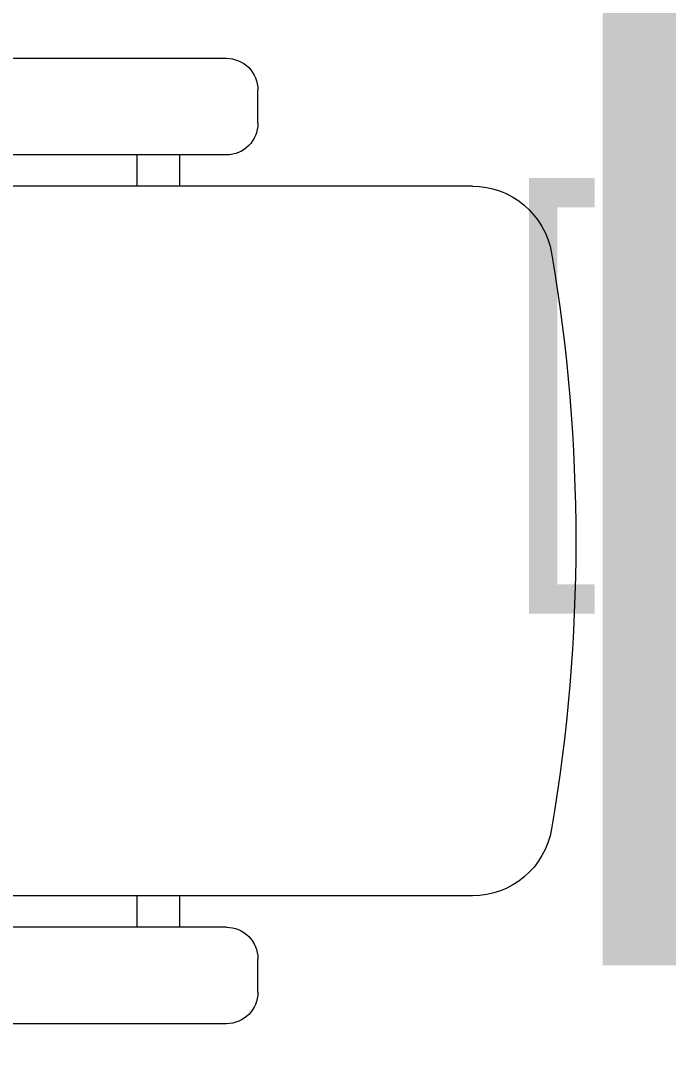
# Model space of a CAD drawing. Header units: millimetres. Extents: x -2143172 to 5255, y -610845 to 279739.
# Drawn here: x -1248662 to -1248259, y -25646 to -25001 of the extents above; entities that cross this region are included whole.
import ezdxf

# ---------------------------------------------------------------- set-up
doc = ezdxf.new("R2010")
doc.units = ezdxf.units.MM
doc.header["$LTSCALE"] = 30
doc.layers.get('0').update_dxf_attribs({"lineweight": 5})
for name, color, linetype, lineweight in [('72_EGR_BASE_TEXT', 7, 'Continuous', 5), ('LOADING', 163, 'Continuous', 5), ('NEW', 1, 'Continuous', 5), ('Title', 7, 'Continuous', 5)]:
    doc.layers.add(name, color=color, linetype=linetype, lineweight=lineweight)
doc.styles.get("Standard").update_dxf_attribs({"font": ''})
doc.styles.add('X3G_ENTITY_9F38', font='swisscl.ttf', dxfattribs={"height": 0.2})
doc.styles.get('Standard').set_extended_font_data('@Arial Unicode MS')

# ---------------------------------------------------------------- blocks, each defined once
blk = doc.blocks.new('*X39')
at = {"color": 0}
for p, q in [((5, 3), (5, 3)), ((5, 3), (5, 3)), ((5, 3), (5, 3)), ((5, 3), (5, 3)), ((5, 3), (5, 3)), ((5, 3), (5, 3)), ((5, 3), (5, 3)), ((5, 3), (5, 3)), ((5, 3), (5, 3)), ((5, 3), (5, 3)), ((5, 3), (5, 3)), ((5, 3), (5, 3)), ((5, 3), (5, 3)), ((5, 3), (5, 3)), ((5, 3), (5, 3)), ((5, 3), (5, 3)), ((5, 3), (5, 3)), ((5, 3), (5, 3)), ((5, 3), (5, 3)), ((5, 3), (5, 3)), ((5, 3), (5, 3)), ((5, 3), (5, 3)), ((5, 3), (5, 3)), ((5, 3), (5, 3)), ((5, 3), (5, 3)), ((5, 3), (5, 3)), ((5, 3), (5, 3)), ((5, 3), (5, 3)), ((5, 3), (5, 3)), ((5, 3), (5, 3)), ((5, 3), (5, 3)), ((5, 3), (5, 3)), ((5, 3), (5, 3)), ((5, 3), (5, 3)), ((5, 3), (5, 3)), ((5, 3), (5, 3)), ((5, 3), (5, 3)), ((5, 3), (5, 3)), ((5, 3), (5, 3)), ((5, 3), (5, 3)), ((5, 3), (5, 3)), ((5, 3), (5, 3)), ((5, 3), (5, 3)), ((5, 3), (5, 3)), ((5, 3), (5, 3)), ((5, 3), (5, 3)), ((5, 3), (5, 3)), ((5, 3), (5, 3)), ((5, 3), (5, 3)), ((5, 3), (5, 3)), ((5, 3), (5, 3)), ((5, 3), (5, 3)), ((5, 3), (5, 3)), ((5, 3), (5, 3)), ((5, 3), (5, 3)), ((5, 3), (5, 3)), ((5, 3), (5, 3)), ((5, 3), (5, 3)), ((5, 3), (5, 3)), ((5, 3), (5, 3)), ((5, 3), (5, 3)), ((5, 3), (5, 3)), ((5, 3), (5, 3)), ((5, 3), (5, 3)), ((5, 3), (5, 3)), ((5, 3), (5, 3)), ((6, 3), (5, 3)), ((5, 3), (5, 3)), ((6, 3), (5, 3)), ((5, 3), (5, 3)), ((6, 3), (5, 3)), ((5, 3), (5, 3)), ((6, 3), (5, 3)), ((5, 3), (5, 3)), ((5, 3), (5, 3)), ((5, 3), (5, 3)), ((5, 3), (5, 3)), ((5, 3), (5, 3)), ((5, 3), (5, 3)), ((5, 3), (5, 3)), ((5, 3), (5, 3)), ((5, 3), (5, 3)), ((5, 3), (5, 3)), ((5, 3), (5, 3)), ((5, 3), (5, 3)), ((5, 3), (5, 3)), ((5, 3), (5, 3)), ((5, 3), (5, 3)), ((5, 3), (5, 3)), ((5, 3), (5, 3)), ((5, 3), (5, 3)), ((5, 3), (5, 3)), ((5, 3), (5, 3)), ((5, 3), (5, 3)), ((5, 3), (5, 3)), ((5, 3), (5, 3)), ((6, 3), (6, 3)), ((6, 3), (6, 3)), ((6, 3), (6, 3)), ((6, 3), (6, 3)), ((6, 3), (6, 3)), ((6, 3), (6, 3)), ((6, 3), (6, 3)), ((6, 3), (6, 3)), ((6, 3), (6, 3)), ((6, 3), (6, 3)), ((6, 3), (6, 3)), ((6, 3), (6, 3)), ((6, 3), (6, 3)), ((6, 3), (6, 3)), ((6, 3), (6, 3)), ((6, 3), (6, 3)), ((6, 3), (6, 3)), ((6, 3), (6, 3)), ((6, 3), (6, 3)), ((6, 3), (6, 3)), ((6, 3), (6, 3)), ((6, 3), (6, 3)), ((6, 3), (6, 3)), ((6, 3), (6, 3)), ((6, 3), (6, 3)), ((6, 3), (6, 3)), ((6, 3), (6, 3)), ((6, 3), (6, 3)), ((6, 3), (6, 3)), ((6, 3), (6, 3)), ((6, 3), (6, 3)), ((6, 3), (6, 3)), ((6, 3), (6, 3)), ((6, 3), (6, 3)), ((6, 3), (6, 3)), ((6, 3), (6, 3)), ((6, 3), (6, 3)), ((6, 3), (6, 3)), ((6, 3), (6, 3)), ((6, 3), (6, 3)), ((6, 3), (6, 3)), ((6, 3), (6, 3)), ((6, 3), (6, 3)), ((6, 3), (6, 3)), ((6, 3), (6, 3)), ((6, 3), (6, 3)), ((6, 3), (6, 3)), ((6, 3), (6, 3)), ((6, 3), (6, 3)), ((6, 3), (6, 3)), ((6, 3), (6, 3)), ((6, 3), (6, 3)), ((6, 3), (6, 3)), ((6, 3), (6, 3)), ((6, 3), (6, 3)), ((6, 3), (6, 3)), ((6, 3), (6, 3)), ((6, 3), (6, 3)), ((6, 3), (6, 3)), ((6, 3), (6, 3)), ((6, 3), (6, 3)), ((6, 3), (6, 3)), ((6, 3), (6, 3)), ((6, 3), (6, 3)), ((6, 3), (6, 3)), ((6, 3), (6, 3)), ((6, 3), (6, 3)), ((6, 3), (6, 3)), ((6, 3), (6, 3)), ((6, 3), (6, 3)), ((6, 3), (6, 3)), ((6, 3), (6, 3)), ((6, 3), (6, 3)), ((6, 3), (6, 3)), ((6, 3), (6, 3)), ((6, 3), (6, 3)), ((6, 3), (6, 3)), ((6, 3), (6, 3)), ((6, 3), (6, 3)), ((6, 3), (6, 3)), ((6, 3), (6, 3)), ((6, 3), (6, 3)), ((6, 3), (6, 3)), ((6, 3), (6, 3)), ((6, 3), (6, 3)), ((6, 3), (6, 3)), ((6, 3), (6, 3)), ((6, 3), (6, 3)), ((6, 3), (6, 3)), ((6, 3), (6, 3)), ((6, 3), (6, 3)), ((6, 3), (6, 3)), ((6, 3), (6, 3)), ((6, 3), (6, 3)), ((6, 3), (6, 3)), ((6, 3), (6, 3)), ((6, 3), (6, 3)), ((6, 3), (6, 3)), ((6, 3), (6, 3)), ((6, 3), (6, 3)), ((6, 3), (6, 3)), ((6, 3), (6, 3)), ((6, 3), (6, 3)), ((6, 3), (6, 3)), ((6, 3), (6, 3)), ((6, 3), (6, 3)), ((6, 3), (6, 3)), ((6, 3), (6, 3)), ((6, 3), (6, 3)), ((6, 3), (6, 3)), ((6, 3), (6, 3)), ((6, 3), (6, 3)), ((6, 3), (6, 3)), ((6, 3), (6, 3)), ((6, 3), (6, 3)), ((6, 3), (6, 3)), ((6, 3), (6, 3)), ((6, 3), (6, 3)), ((6, 3), (6, 3)), ((6, 3), (6, 3)), ((6, 3), (6, 3)), ((6, 3), (6, 3)), ((6, 3), (6, 3)), ((6, 3), (6, 3)), ((6, 3), (6, 3)), ((6, 3), (6, 3)), ((6, 3), (6, 3)), ((6, 3), (6, 3)), ((6, 3), (6, 3)), ((6, 3), (6, 3)), ((6, 3), (6, 3)), ((6, 3), (6, 3)), ((6, 3), (6, 3)), ((6, 3), (6, 3)), ((6, 3), (6, 3)), ((6, 3), (6, 3)), ((6, 3), (6, 3)), ((6, 3), (6, 3)), ((6, 3), (6, 3)), ((6, 3), (6, 3)), ((6, 3), (6, 3)), ((6, 3), (6, 3)), ((6, 3), (6, 3)), ((6, 3), (6, 3)), ((6, 3), (6, 3)), ((6, 3), (6, 3)), ((6, 3), (6, 3)), ((6, 3), (6, 3)), ((6, 3), (6, 3)), ((6, 3), (6, 3)), ((6, 3), (6, 3)), ((6, 3), (6, 3)), ((6, 3), (6, 3)), ((6, 3), (6, 3)), ((6, 3), (6, 3)), ((6, 3), (6, 3)), ((6, 3), (6, 3)), ((6, 3), (6, 3)), ((6, 3), (6, 3)), ((6, 3), (6, 3)), ((6, 3), (6, 3)), ((6, 3), (6, 3)), ((6, 3), (6, 3)), ((6, 3), (6, 3)), ((6, 3), (6, 3)), ((6, 3), (6, 3)), ((6, 3), (6, 3)), ((6, 3), (6, 3)), ((6, 3), (6, 3)), ((6, 3), (6, 3)), ((6, 3), (6, 3)), ((6, 3), (6, 3)), ((6, 3), (6, 3)), ((6, 3), (6, 3)), ((6, 3), (6, 3)), ((6, 3), (6, 3)), ((6, 3), (6, 3)), ((6, 3), (6, 3)), ((6, 3), (6, 3)), ((6, 3), (6, 3)), ((6, 3), (6, 3)), ((6, 3), (6, 3)), ((6, 3), (6, 3)), ((6, 3), (6, 3)), ((6, 3), (6, 3)), ((6, 3), (6, 3)), ((6, 3), (6, 3)), ((6, 3), (6, 3)), ((6, 3), (6, 3)), ((6, 3), (6, 3)), ((6, 3), (6, 3)), ((6, 3), (6, 3)), ((6, 3), (6, 3)), ((6, 3), (6, 3)), ((6, 3), (6, 3)), ((6, 3), (6, 3)), ((6, 3), (6, 3)), ((6, 3), (6, 3)), ((6, 3), (6, 3)), ((6, 3), (6, 3)), ((6, 3), (6, 3)), ((6, 3), (6, 3)), ((6, 3), (6, 3)), ((6, 3), (6, 3)), ((6, 3), (5, 3)), ((6, 3), (5, 3)), ((6, 3), (5, 3)), ((6, 3), (5, 3)), ((6, 3), (5, 3)), ((6, 3), (6, 3)), ((6, 3), (6, 3)), ((6, 3), (6, 3)), ((6, 3), (6, 3)), ((6, 3), (6, 3)), ((6, 3), (6, 3)), ((6, 3), (6, 3)), ((6, 3), (6, 3)), ((6, 3), (6, 3)), ((6, 3), (6, 3)), ((6, 3), (6, 3)), ((6, 3), (6, 3)), ((6, 3), (6, 3)), ((6, 3), (6, 3)), ((6, 3), (6, 3)), ((6, 3), (6, 3)), ((6, 3), (6, 3)), ((6, 3), (6, 3)), ((6, 3), (6, 3)), ((6, 3), (6, 3)), ((6, 3), (6, 3)), ((6, 3), (6, 3)), ((6, 3), (6, 3)), ((6, 3), (6, 3)), ((6, 3), (6, 3)), ((6, 3), (6, 3)), ((6, 3), (6, 3)), ((6, 3), (6, 3)), ((6, 3), (6, 3)), ((6, 3), (6, 3)), ((6, 3), (6, 3)), ((6, 3), (6, 3)), ((6, 3), (6, 3)), ((6, 3), (6, 3)), ((6, 3), (6, 3)), ((6, 3), (6, 3)), ((6, 3), (6, 3)), ((6, 3), (6, 3)), ((6, 3), (6, 3)), ((6, 3), (6, 3)), ((6, 3), (6, 3)), ((6, 3), (6, 3)), ((6, 3), (6, 3)), ((6, 3), (6, 3)), ((6, 3), (6, 3)), ((6, 3), (6, 3)), ((6, 3), (6, 3)), ((6, 3), (6, 3)), ((6, 3), (6, 3)), ((6, 3), (6, 3)), ((6, 3), (6, 3)), ((6, 3), (6, 3)), ((6, 3), (6, 3)), ((6, 3), (6, 3)), ((6, 3), (6, 3)), ((6, 3), (6, 3)), ((6, 3), (6, 3)), ((6, 3), (6, 3)), ((6, 3), (6, 3)), ((6, 3), (6, 3)), ((6, 3), (6, 3)), ((6, 3), (6, 3)), ((6, 3), (6, 3)), ((6, 3), (6, 3)), ((6, 3), (6, 3)), ((6, 3), (6, 3)), ((6, 3), (6, 3)), ((6, 3), (6, 3)), ((6, 3), (6, 3)), ((6, 3), (6, 3)), ((6, 3), (6, 3)), ((6, 3), (6, 3)), ((6, 3), (6, 3)), ((6, 3), (6, 3)), ((6, 3), (6, 3)), ((6, 3), (6, 3)), ((6, 3), (6, 3)), ((6, 3), (6, 3)), ((6, 3), (6, 3)), ((6, 3), (6, 3)), ((6, 3), (6, 3)), ((6, 3), (6, 3)), ((6, 3), (6, 3)), ((6, 3), (6, 3)), ((6, 3), (6, 3)), ((6, 3), (6, 3)), ((6, 3), (6, 3)), ((6, 3), (6, 3)), ((6, 3), (6, 3)), ((6, 3), (6, 3)), ((6, 3), (6, 3)), ((6, 3), (6, 3)), ((6, 3), (6, 3)), ((6, 3), (6, 3)), ((6, 3), (6, 3)), ((6, 3), (6, 3)), ((6, 3), (6, 3)), ((6, 3), (6, 3)), ((6, 3), (6, 3)), ((6, 3), (6, 3)), ((6, 3), (6, 3)), ((6, 3), (6, 3)), ((6, 3), (6, 3)), ((6, 3), (6, 3)), ((6, 3), (6, 3)), ((6, 3), (6, 3)), ((6, 3), (6, 3)), ((6, 3), (6, 3)), ((6, 3), (6, 3)), ((6, 3), (6, 3)), ((6, 3), (6, 3)), ((6, 3), (6, 3)), ((6, 3), (6, 3)), ((6, 3), (6, 3)), ((6, 3), (6, 3)), ((6, 3), (6, 3)), ((6, 3), (6, 3)), ((6, 3), (6, 3)), ((6, 3), (6, 3)), ((6, 3), (6, 3)), ((6, 3), (6, 3)), ((6, 3), (6, 3)), ((6, 3), (6, 3)), ((6, 3), (6, 3)), ((6, 3), (6, 3)), ((6, 3), (6, 3)), ((6, 3), (6, 3)), ((6, 3), (6, 3)), ((6, 3), (6, 3)), ((6, 3), (6, 3)), ((6, 3), (6, 3)), ((6, 3), (6, 3)), ((6, 3), (6, 3)), ((6, 3), (6, 3)), ((6, 3), (6, 3)), ((6, 3), (6, 3)), ((6, 3), (6, 3)), ((6, 3), (6, 3)), ((6, 3), (6, 3)), ((6, 3), (6, 3)), ((6, 3), (6, 3)), ((6, 3), (6, 3)), ((6, 3), (6, 3)), ((6, 3), (6, 3)), ((6, 3), (6, 3)), ((6, 3), (6, 3)), ((6, 3), (6, 3)), ((6, 3), (6, 3)), ((6, 3), (6, 3)), ((6, 3), (6, 3)), ((6, 3), (6, 3)), ((6, 3), (6, 3)), ((6, 3), (6, 3)), ((6, 3), (6, 3)), ((6, 3), (6, 3)), ((6, 3), (6, 3)), ((6, 3), (6, 3)), ((6, 3), (6, 3)), ((6, 3), (6, 3)), ((6, 3), (6, 3)), ((6, 3), (6, 3)), ((6, 3), (6, 3)), ((6, 3), (6, 3)), ((6, 3), (6, 3)), ((6, 3), (6, 3)), ((6, 3), (6, 3)), ((6, 3), (6, 3)), ((6, 3), (6, 3)), ((6, 3), (6, 3)), ((6, 3), (6, 3)), ((6, 3), (6, 3)), ((6, 3), (6, 3)), ((6, 3), (6, 3)), ((6, 3), (6, 3)), ((6, 3), (6, 3)), ((6, 3), (6, 3)), ((6, 3), (6, 3)), ((6, 3), (6, 3)), ((6, 3), (6, 3)), ((6, 3), (6, 3)), ((6, 3), (6, 3)), ((6, 3), (6, 3)), ((6, 3), (6, 3)), ((6, 3), (6, 3)), ((6, 3), (6, 3)), ((6, 3), (6, 3)), ((6, 3), (6, 3)), ((6, 3), (6, 3)), ((6, 3), (6, 3)), ((6, 3), (6, 3)), ((6, 3), (6, 3)), ((6, 3), (6, 3)), ((6, 3), (6, 3)), ((6, 3), (6, 3)), ((6, 3), (6, 3)), ((6, 3), (6, 3)), ((6, 3), (6, 3)), ((6, 3), (6, 3)), ((6, 3), (6, 3)), ((6, 3), (6, 3)), ((6, 3), (6, 3)), ((6, 3), (6, 3)), ((6, 3), (6, 3)), ((6, 3), (6, 3)), ((6, 3), (6, 3)), ((6, 3), (6, 3)), ((6, 3), (6, 3)), ((6, 3), (6, 3)), ((6, 3), (6, 3)), ((6, 3), (6, 3)), ((6, 3), (6, 3)), ((6, 3), (6, 3)), ((6, 3), (6, 3)), ((6, 3), (6, 3)), ((6, 3), (6, 3)), ((6, 3), (6, 3)), ((6, 3), (6, 3)), ((6, 3), (6, 3)), ((6, 3), (6, 3)), ((6, 3), (6, 3)), ((6, 3), (6, 3)), ((6, 3), (6, 3)), ((6, 3), (6, 3)), ((6, 3), (6, 3)), ((6, 3), (6, 3)), ((6, 3), (6, 3)), ((6, 3), (6, 3)), ((6, 3), (6, 3)), ((6, 3), (6, 3)), ((6, 3), (6, 3)), ((6, 3), (6, 3)), ((6, 3), (6, 3)), ((6, 3), (6, 3)), ((6, 3), (6, 3)), ((6, 3), (6, 3)), ((6, 3), (6, 3)), ((6, 3), (6, 3)), ((6, 3), (6, 3)), ((6, 3), (6, 3)), ((6, 3), (6, 3)), ((6, 3), (6, 3)), ((6, 3), (6, 3)), ((6, 3), (6, 3)), ((6, 3), (6, 3)), ((6, 3), (6, 3)), ((6, 3), (6, 3)), ((6, 3), (6, 3)), ((6, 3), (6, 3)), ((6, 3), (6, 3)), ((6, 3), (6, 3)), ((6, 3), (6, 3)), ((6, 3), (6, 3)), ((6, 3), (6, 3)), ((6, 3), (6, 3)), ((6, 3), (6, 3)), ((6, 3), (6, 3)), ((6, 3), (6, 3)), ((6, 3), (6, 3)), ((6, 3), (6, 3)), ((6, 3), (6, 3)), ((6, 3), (6, 3)), ((6, 3), (6, 3)), ((6, 3), (6, 3)), ((6, 3), (6, 3)), ((6, 3), (6, 3)), ((6, 3), (6, 3)), ((6, 3), (6, 3)), ((6, 3), (6, 3)), ((6, 3), (6, 3)), ((6, 3), (6, 3)), ((6, 3), (6, 3)), ((6, 3), (6, 3)), ((6, 3), (6, 3)), ((6, 3), (6, 3)), ((6, 3), (6, 3)), ((6, 3), (6, 3)), ((6, 3), (6, 3)), ((6, 3), (6, 3)), ((6, 3), (6, 3)), ((6, 3), (6, 3)), ((6, 3), (6, 3)), ((6, 3), (6, 3)), ((6, 3), (6, 3)), ((6, 3), (6, 3)), ((6, 3), (6, 3)), ((6, 3), (6, 3)), ((6, 3), (6, 3)), ((6, 3), (6, 3)), ((6, 3), (6, 3)), ((6, 3), (6, 3)), ((6, 3), (6, 3)), ((6, 3), (6, 3)), ((6, 3), (6, 3)), ((6, 3), (6, 3)), ((6, 3), (6, 3)), ((6, 3), (6, 3)), ((6, 3), (6, 3)), ((6, 3), (6, 3)), ((6, 3), (6, 3)), ((6, 3), (6, 3)), ((6, 3), (6, 3)), ((6, 3), (6, 3)), ((6, 3), (6, 3)), ((6, 3), (6, 3)), ((6, 3), (6, 3)), ((6, 3), (6, 3)), ((6, 3), (6, 3)), ((6, 3), (6, 3)), ((6, 3), (6, 3)), ((6, 3), (6, 3)), ((6, 3), (6, 3)), ((6, 3), (6, 3)), ((6, 3), (6, 3)), ((6, 3), (6, 3)), ((6, 3), (6, 3)), ((6, 3), (6, 3)), ((6, 3), (6, 3))]:
    blk.add_line(p, q, dxfattribs=at)
blk = doc.blocks.new('*X40')
at = {"color": 0}
for p, q in [((13, 1), (13, 1)), ((13, 1), (13, 1)), ((13, 1), (13, 1)), ((13, 1), (13, 1)), ((13, 1), (13, 1)), ((13, 1), (13, 1)), ((13, 1), (13, 1)), ((13, 1), (13, 1)), ((13, 1), (13, 1)), ((13, 1), (13, 1)), ((13, 1), (13, 1)), ((13, 1), (13, 1)), ((13, 1), (13, 1)), ((13, 1), (13, 1)), ((13, 1), (13, 1)), ((13, 1), (14, 1)), ((13, 1), (14, 1)), ((13, 1), (14, 1)), ((13, 1), (13, 1)), ((13, 1), (13, 1)), ((13, 1), (13, 1)), ((13, 1), (13, 1)), ((13, 1), (13, 1)), ((13, 1), (13, 1)), ((13, 1), (13, 1)), ((13, 1), (13, 1)), ((13, 1), (13, 1)), ((13, 1), (13, 1)), ((13, 1), (13, 1)), ((13, 1), (13, 1)), ((13, 1), (13, 1)), ((13, 1), (13, 1)), ((13, 1), (13, 1)), ((13, 1), (13, 1)), ((13, 1), (13, 1)), ((13, 1), (13, 1)), ((13, 1), (13, 1)), ((13, 1), (13, 1)), ((13, 1), (13, 1)), ((13, 1), (13, 1)), ((13, 1), (13, 1)), ((13, 1), (13, 1)), ((13, 1), (13, 1)), ((13, 1), (13, 1)), ((13, 1), (13, 1)), ((13, 1), (13, 1)), ((13, 1), (13, 1)), ((13, 1), (13, 1)), ((13, 1), (13, 1)), ((13, 1), (13, 1)), ((13, 1), (13, 1)), ((13, 1), (13, 1)), ((13, 1), (13, 1)), ((13, 1), (13, 1)), ((13, 1), (13, 1)), ((13, 1), (13, 1)), ((13, 1), (13, 1)), ((13, 1), (13, 1)), ((13, 1), (13, 1)), ((13, 1), (13, 1)), ((13, 1), (13, 1)), ((13, 1), (13, 1)), ((13, 1), (13, 1)), ((13, 1), (13, 1)), ((13, 1), (13, 1)), ((13, 1), (13, 1)), ((13, 1), (13, 1)), ((13, 1), (13, 1)), ((13, 1), (13, 1)), ((13, 1), (13, 1)), ((13, 1), (13, 1)), ((13, 1), (13, 1)), ((13, 1), (13, 1)), ((13, 1), (13, 1)), ((13, 1), (13, 1)), ((13, 1), (13, 1)), ((13, 1), (13, 1)), ((13, 1), (13, 1)), ((13, 1), (13, 1)), ((13, 1), (13, 1)), ((13, 1), (13, 1)), ((13, 1), (13, 1)), ((13, 1), (13, 1)), ((13, 1), (13, 1)), ((13, 1), (13, 1)), ((13, 1), (13, 1)), ((13, 1), (13, 1)), ((13, 1), (13, 1)), ((13, 1), (13, 1)), ((13, 1), (13, 1)), ((13, 1), (13, 1)), ((13, 1), (13, 1)), ((13, 1), (13, 1)), ((13, 1), (13, 1)), ((13, 1), (13, 1)), ((13, 1), (13, 1)), ((13, 1), (13, 1)), ((13, 1), (13, 1)), ((13, 1), (13, 1)), ((13, 1), (13, 1)), ((13, 1), (13, 1)), ((13, 1), (13, 1)), ((13, 1), (13, 1)), ((13, 1), (13, 1)), ((13, 1), (13, 1)), ((13, 1), (13, 1)), ((13, 1), (13, 1)), ((13, 1), (13, 1)), ((13, 1), (13, 1)), ((13, 1), (13, 1)), ((13, 1), (13, 1)), ((13, 1), (13, 1)), ((13, 1), (13, 1)), ((13, 1), (13, 1)), ((13, 1), (13, 1)), ((13, 1), (13, 1)), ((13, 1), (13, 1)), ((13, 1), (13, 1)), ((13, 1), (13, 1)), ((13, 1), (13, 1)), ((13, 1), (13, 1)), ((13, 1), (13, 1)), ((13, 1), (13, 1)), ((13, 1), (14, 1)), ((13, 0), (13, 0)), ((13, 0), (13, 0)), ((13, 0), (13, 0)), ((13, 0), (13, 0)), ((13, 0), (13, 0)), ((13, 0), (13, 0)), ((13, 0), (13, 0)), ((13, 0), (13, 0)), ((13, 0), (13, 0)), ((13, 0), (13, 0)), ((13, 0), (13, 0)), ((13, 0), (13, 0)), ((13, 0), (13, 0)), ((13, 0), (13, 0)), ((13, 0), (13, 0)), ((13, 0), (13, 0)), ((13, 0), (13, 0)), ((13, 0), (13, 0)), ((13, 0), (13, 0)), ((13, 0), (13, 0)), ((13, 0), (13, 0)), ((13, 0), (13, 0)), ((13, 0), (13, 0)), ((13, 0), (13, 0)), ((13, 0), (13, 0)), ((13, 0), (13, 0)), ((13, 0), (13, 0)), ((13, 0), (13, 0)), ((13, 0), (13, 0)), ((13, 0), (13, 0)), ((13, 0), (13, 0)), ((13, 0), (13, 0)), ((13, 0), (13, 0)), ((13, 0), (13, 0)), ((13, 0), (13, 0)), ((13, 0), (13, 0)), ((13, 0), (13, 0)), ((13, 0), (13, 0)), ((13, 0), (13, 0)), ((13, 0), (13, 0)), ((13, 0), (13, 0)), ((13, 0), (13, 0)), ((13, 0), (13, 0)), ((13, 0), (13, 0)), ((13, 0), (13, 0)), ((13, 0), (13, 0)), ((13, 0), (13, 0)), ((13, 0), (13, 0)), ((13, 0), (14, 0)), ((13, 0), (14, 0)), ((13, 0), (13, 0)), ((13, 0), (14, 0)), ((14, 1), (14, 1)), ((14, 1), (14, 1)), ((14, 1), (14, 1)), ((14, 1), (14, 1)), ((14, 1), (14, 1)), ((14, 1), (14, 1)), ((14, 1), (14, 1)), ((14, 1), (14, 1)), ((14, 1), (14, 1)), ((14, 1), (14, 1)), ((14, 1), (14, 1)), ((14, 1), (14, 1)), ((14, 1), (14, 1)), ((14, 1), (14, 1)), ((14, 1), (14, 1)), ((14, 1), (14, 1)), ((14, 1), (14, 1)), ((14, 1), (14, 1)), ((14, 1), (14, 1)), ((14, 1), (14, 1)), ((14, 1), (14, 1)), ((14, 1), (14, 1)), ((14, 1), (14, 1)), ((14, 1), (14, 1)), ((14, 1), (14, 1)), ((14, 1), (14, 1)), ((14, 1), (14, 1)), ((14, 1), (14, 1)), ((14, 1), (14, 1)), ((14, 1), (14, 1)), ((14, 1), (14, 1)), ((14, 1), (14, 1)), ((14, 1), (14, 1)), ((14, 1), (14, 1)), ((14, 1), (14, 1)), ((14, 1), (14, 1)), ((14, 1), (14, 1)), ((14, 1), (14, 1)), ((14, 1), (14, 1)), ((14, 1), (14, 1)), ((14, 1), (14, 1)), ((14, 1), (14, 1)), ((14, 1), (14, 1)), ((14, 1), (14, 1)), ((14, 1), (14, 1)), ((14, 1), (14, 1)), ((14, 1), (14, 1)), ((14, 1), (14, 1)), ((14, 1), (14, 1)), ((14, 1), (14, 1)), ((14, 1), (14, 1)), ((14, 1), (14, 1)), ((14, 1), (14, 1)), ((14, 1), (14, 1)), ((14, 1), (14, 1)), ((14, 1), (14, 1)), ((14, 1), (14, 1)), ((14, 1), (14, 1)), ((14, 1), (14, 1)), ((14, 1), (14, 1)), ((14, 1), (14, 1)), ((14, 1), (14, 1)), ((14, 1), (14, 1)), ((14, 1), (14, 1)), ((14, 1), (14, 1)), ((14, 1), (14, 1)), ((14, 1), (14, 1)), ((14, 1), (14, 1)), ((14, 1), (14, 1)), ((14, 1), (14, 1)), ((14, 1), (14, 1)), ((14, 1), (14, 1)), ((14, 1), (14, 1)), ((14, 1), (14, 1)), ((14, 1), (14, 1)), ((14, 1), (14, 1)), ((14, 1), (14, 1)), ((14, 1), (14, 1)), ((14, 1), (14, 1)), ((14, 1), (14, 1)), ((14, 1), (14, 1)), ((14, 1), (14, 1)), ((14, 1), (14, 1)), ((14, 1), (14, 1)), ((14, 1), (14, 1)), ((14, 1), (14, 1)), ((14, 1), (14, 1)), ((14, 1), (14, 1)), ((14, 1), (14, 1)), ((14, 1), (14, 1)), ((14, 1), (14, 1)), ((14, 1), (14, 1)), ((14, 1), (14, 1)), ((14, 1), (14, 1)), ((14, 0), (14, 0)), ((14, 0), (14, 0)), ((14, 0), (14, 0)), ((14, 0), (14, 0)), ((14, 0), (14, 0)), ((14, 0), (14, 0)), ((14, 0), (14, 0)), ((14, 0), (14, 0)), ((14, 0), (14, 0)), ((14, 0), (14, 0)), ((14, 0), (14, 0)), ((14, 0), (14, 0)), ((14, 0), (14, 0)), ((14, 0), (14, 0)), ((14, 0), (14, 0)), ((14, 0), (14, 0)), ((14, 0), (14, 0)), ((14, 0), (14, 0)), ((14, 0), (14, 0)), ((14, 0), (14, 0)), ((14, 0), (14, 0)), ((14, 0), (14, 0)), ((14, 0), (14, 0)), ((14, 0), (14, 0)), ((14, 0), (14, 0)), ((14, 0), (14, 0)), ((14, 0), (14, 0)), ((14, 0), (14, 0)), ((14, 0), (14, 0)), ((14, 0), (14, 0)), ((14, 0), (14, 0)), ((14, 0), (14, 0)), ((14, 0), (14, 0)), ((14, 0), (14, 0)), ((14, 0), (14, 0)), ((14, 0), (14, 0)), ((14, 0), (14, 0)), ((14, 0), (14, 0)), ((14, 0), (14, 0)), ((14, 0), (14, 0)), ((14, 0), (14, 0)), ((14, 0), (14, 0)), ((14, 0), (14, 0)), ((14, 0), (14, 0)), ((14, 0), (14, 0)), ((14, 0), (14, 0)), ((14, 0), (14, 0)), ((14, 0), (14, 0)), ((13, 0), (13, 0)), ((13, 0), (14, 0)), ((13, 0), (13, 0)), ((13, 0), (14, 0)), ((13, 0), (13, 0)), ((13, 0), (14, 0)), ((13, 0), (13, 0)), ((13, 0), (13, 0)), ((13, 0), (13, 0)), ((13, 0), (13, 0)), ((13, 0), (14, 0)), ((13, 0), (13, 0)), ((13, 0), (14, 0)), ((13, 0), (13, 0)), ((13, 0), (14, 0)), ((13, 0), (13, 0)), ((13, 0), (14, 0)), ((13, 0), (13, 0)), ((13, 0), (14, 0)), ((13, 0), (13, 0)), ((13, 0), (14, 0)), ((13, 0), (13, 0)), ((13, 0), (14, 0)), ((13, 0), (13, 0)), ((13, 0), (13, 0)), ((13, 0), (13, 0)), ((13, 0), (14, 0)), ((13, 0), (13, 0)), ((13, 0), (14, 0)), ((13, 0), (13, 0)), ((13, 0), (14, 0)), ((13, 0), (13, 0)), ((13, 0), (14, 0)), ((13, 0), (13, 0)), ((13, 0), (13, 0)), ((13, 0), (13, 0)), ((13, 0), (13, 0)), ((13, 0), (13, 0)), ((13, 0), (13, 0)), ((13, 0), (13, 0)), ((13, 0), (13, 0)), ((13, 0), (13, 0)), ((13, 0), (13, 0)), ((13, 0), (13, 0)), ((13, 0), (13, 0)), ((13, 0), (13, 0)), ((13, 0), (13, 0)), ((13, 0), (13, 0)), ((13, 0), (13, 0)), ((13, 0), (13, 0)), ((13, 0), (13, 0)), ((13, 0), (13, 0)), ((13, 0), (13, 0)), ((13, 0), (13, 0)), ((13, 0), (13, 0)), ((13, 0), (13, 0)), ((13, 0), (13, 0)), ((13, 0), (13, 0)), ((13, 0), (13, 0)), ((13, 0), (13, 0)), ((13, 0), (13, 0)), ((13, 0), (13, 0)), ((13, 0), (13, 0)), ((13, 0), (13, 0)), ((13, -1), (13, -1)), ((13, -1), (13, -1)), ((13, -1), (13, -1)), ((13, -1), (13, -1)), ((13, -1), (13, -1)), ((13, -1), (14, -1)), ((13, -1), (13, -1)), ((14, 0), (14, 0)), ((14, 0), (14, 0)), ((14, 0), (14, 0)), ((14, 0), (14, 0)), ((14, 0), (14, 0)), ((14, 0), (14, 0)), ((14, 0), (14, 0)), ((14, 0), (14, 0)), ((14, 0), (14, 0)), ((14, 0), (14, 0)), ((14, 0), (14, 0)), ((14, 0), (14, 0)), ((14, 0), (14, 0)), ((14, 0), (14, 0)), ((14, 0), (14, 0)), ((13, 0), (14, 0)), ((14, 0), (14, 0)), ((14, 0), (14, 0)), ((14, 0), (14, 0)), ((14, 0), (14, 0)), ((14, 0), (14, 0)), ((14, 0), (14, 0)), ((14, 0), (14, 0)), ((14, 0), (14, 0)), ((14, 0), (14, 0)), ((14, 0), (14, 0)), ((14, 0), (14, 0)), ((14, 0), (14, 0)), ((14, 0), (14, 0)), ((14, 0), (14, 0)), ((14, 0), (14, 0)), ((14, 0), (14, 0)), ((14, 0), (14, 0)), ((14, 0), (14, 0)), ((14, 0), (14, 0)), ((14, 0), (14, 0)), ((14, 0), (14, 0)), ((14, 0), (14, 0)), ((14, 0), (14, 0)), ((14, 0), (14, 0)), ((14, 0), (14, 0)), ((14, 0), (14, 0)), ((14, 0), (14, 0)), ((14, 0), (14, 0)), ((14, 0), (14, 0)), ((14, 0), (14, 0)), ((14, 0), (14, 0)), ((14, 0), (14, 0)), ((14, 0), (14, 0)), ((14, 0), (14, 0)), ((14, -1), (14, -1)), ((14, -1), (14, -1)), ((14, -1), (14, -1)), ((14, -1), (14, -1)), ((14, -1), (14, -1))]:
    blk.add_line(p, q, dxfattribs=at)
blk = doc.blocks.new('GF21018-P')
at = {"color": 0}
for p, q in [((-0.2207, 0.47563), (-0.2207, 0.0675)), ((0.22049, 0.47563), (0.22049, 0.0675)), ((-0.2806, 0.34221), (-0.25983, 0.34221)), ((0.25963, 0.34221), (0.2804, 0.34221)), ((-0.30021, 0.32259), (-0.30021, 0.14)), ((-0.24021, 0.32259), (-0.24021, 0.14)), ((0.24001, 0.32259), (0.24001, 0.14)), ((0.30001, 0.32259), (0.30001, 0.14)), ((-0.24021, 0.29372), (-0.2207, 0.29372)), ((0.22049, 0.29372), (0.24001, 0.29372)), ((-0.24021, 0.26708), (-0.2207, 0.26708)), ((0.22049, 0.26708), (0.24001, 0.26708))]:
    blk.add_line(p, q, dxfattribs=at)
for points in [[(0.24001, 0.29372), (0.24001, 0.29372), (0.24001, 0.29372), (0.24001, 0.29372), (0.24001, 0.29372), (0.24001, 0.29372), (0.24001, 0.29372), (0.24001, 0.29372), (0.24001, 0.29372), (0.24001, 0.29372), (0.24001, 0.29372), (0.24001, 0.29372), (0.24001, 0.29372), (0.24001, 0.29372), (0.24001, 0.29372), (0.24001, 0.29372), (0.24001, 0.29372), (0.24001, 0.29372), (0.24001, 0.29372), (0.24001, 0.29372), (0.24001, 0.29372), (0.24001, 0.29372), (0.24001, 0.29372), (0.24001, 0.29372), (0.24001, 0.29372), (0.24001, 0.29372), (0.24001, 0.29372), (0.24001, 0.29372), (0.24001, 0.29372), (0.24001, 0.29372), (0.24001, 0.29372), (0.24001, 0.29372), (0.24001, 0.29372), (0.24001, 0.29372), (0.24001, 0.29372), (0.24001, 0.29372), (0.24001, 0.29372), (0.24001, 0.29372), (0.24001, 0.29372), (0.24001, 0.29372), (0.24001, 0.29372), (0.24001, 0.29372), (0.24001, 0.29372), (0.24001, 0.29372), (0.24001, 0.29372), (0.24001, 0.29372), (0.24001, 0.29372), (0.24001, 0.29372), (0.24001, 0.29372), (0.24001, 0.29372), (0.24001, 0.29372), (0.24001, 0.29372), (0.24001, 0.29372), (0.24001, 0.29372), (0.24001, 0.29372), (0.24001, 0.29372), (0.24001, 0.29372), (0.24001, 0.29372), (0.24001, 0.29372), (0.24001, 0.29372), (0.24001, 0.29372), (0.24001, 0.29372), (0.24001, 0.29372), (0.24001, 0.29372), (0.24001, 0.29372), (0.24001, 0.29372), (0.24001, 0.29372), (0.24001, 0.29372), (0.24001, 0.29372), (0.24001, 0.29372), (0.24001, 0.29372), (0.24001, 0.29372), (0.24001, 0.29372), (0.24001, 0.29372), (0.24001, 0.29372), (0.24001, 0.29372), (0.24001, 0.29372), (0.24001, 0.29372), (0.24001, 0.29372), (0.24001, 0.29372), (0.24001, 0.29372), (0.24001, 0.29372), (0.24001, 0.29372), (0.24001, 0.29372), (0.24001, 0.29372), (0.24001, 0.29372), (0.24001, 0.29372), (0.24001, 0.29372), (0.24001, 0.29372), (0.24001, 0.29372), (0.24001, 0.29372), (0.24001, 0.29372), (0.24001, 0.29372), (0.24001, 0.29372), (0.24001, 0.29372), (0.24001, 0.29372), (0.24001, 0.29372), (0.24001, 0.29372), (0.24001, 0.29372), (0.24001, 0.29372), (0.24001, 0.29372), (0.24001, 0.29372), (0.24001, 0.29372), (0.24001, 0.29372), (0.24001, 0.29372), (0.24001, 0.29372), (0.24001, 0.29372), (0.24001, 0.29372), (0.24001, 0.29372), (0.24001, 0.29372), (0.24001, 0.29372), (0.24001, 0.29372), (0.24001, 0.29372), (0.24001, 0.29372), (0.24001, 0.29372), (0.24001, 0.29372), (0.24001, 0.29372), (0.24001, 0.29372), (0.24001, 0.29372), (0.24001, 0.29372), (0.24001, 0.29372), (0.24001, 0.29372), (0.24001, 0.29372), (0.24001, 0.29372), (0.24001, 0.29372), (0.24001, 0.29372), (0.24001, 0.29372), (0.24001, 0.29372), (0.24001, 0.29372), (0.24001, 0.29372), (0.24001, 0.29372), (0.24001, 0.29372), (0.24001, 0.29372), (0.24001, 0.29372), (0.24001, 0.29372), (0.24001, 0.29372), (0.24001, 0.29372), (0.24001, 0.29372), (0.24001, 0.29372), (0.24001, 0.29372), (0.24001, 0.29372), (0.24001, 0.29372), (0.24001, 0.29372), (0.24001, 0.29372), (0.24001, 0.29372), (0.24001, 0.29372), (0.24001, 0.29372), (0.24001, 0.29372), (0.24001, 0.29372), (0.24001, 0.29372), (0.24001, 0.29372), (0.24001, 0.29372), (0.24001, 0.29372), (0.24001, 0.29372), (0.24001, 0.29372), (0.24001, 0.29372), (0.24001, 0.29372), (0.24001, 0.29372), (0.24001, 0.29372), (0.24001, 0.29372), (0.24001, 0.29372), (0.24001, 0.29372), (0.24001, 0.29372), (0.24001, 0.29372), (0.24001, 0.29372), (0.24001, 0.29372), (0.24001, 0.29372), (0.24001, 0.29372), (0.24001, 0.29372), (0.24001, 0.29372), (0.24001, 0.29372), (0.24001, 0.29372), (0.24001, 0.29372), (0.24001, 0.29372), (0.24001, 0.29372), (0.24001, 0.29372), (0.24001, 0.29372), (0.24001, 0.29372), (0.24001, 0.29372), (0.24001, 0.29372), (0.24001, 0.29372), (0.24001, 0.29372), (0.24001, 0.29372), (0.24001, 0.29372), (0.24001, 0.29372), (0.24001, 0.29372), (0.24001, 0.29372), (0.24001, 0.29372), (0.24001, 0.29372), (0.24001, 0.29372), (0.24001, 0.29372), (0.24001, 0.29372), (0.24001, 0.29372), (0.24001, 0.29372), (0.24001, 0.29372), (0.24001, 0.29372), (0.24001, 0.29372), (0.24001, 0.29372), (0.24001, 0.29372), (0.24001, 0.29372), (0.24001, 0.29372), (0.24001, 0.29372), (0.24001, 0.29372), (0.24001, 0.29372), (0.24001, 0.29372), (0.24001, 0.29372), (0.24001, 0.29372), (0.24001, 0.29372), (0.24001, 0.29372), (0.24001, 0.29372), (0.24001, 0.29372), (0.24001, 0.29372), (0.24001, 0.29372), (0.24001, 0.29372), (0.24001, 0.29372), (0.24001, 0.29372), (0.24001, 0.29372), (0.24001, 0.29372), (0.24001, 0.29372), (0.24001, 0.29372), (0.24001, 0.29372), (0.24001, 0.29372), (0.24001, 0.29372), (0.24001, 0.29372), (0.24001, 0.29372), (0.24001, 0.29372), (0.24001, 0.29372), (0.24001, 0.29372), (0.24001, 0.29372), (0.24001, 0.29372), (0.24001, 0.29372), (0.24001, 0.29372), (0.24001, 0.29372), (0.24001, 0.29372), (0.24001, 0.29372), (0.24001, 0.29372), (0.24001, 0.29372), (0.24001, 0.29372), (0.24001, 0.29372), (0.24001, 0.29372), (0.24001, 0.29372), (0.24001, 0.29372), (0.24001, 0.29372), (0.24001, 0.29372), (0.24001, 0.29372), (0.24001, 0.29372), (0.24001, 0.29372), (0.24001, 0.29372), (0.24001, 0.29372), (0.24001, 0.29372), (0.24001, 0.29372), (0.24001, 0.29372), (0.24001, 0.29372), (0.24001, 0.29372), (0.24001, 0.29372), (0.24001, 0.29372), (0.24001, 0.29372), (0.24001, 0.29372), (0.24001, 0.29372), (0.24001, 0.29372), (0.24001, 0.29372), (0.24001, 0.29372), (0.24001, 0.29372), (0.24001, 0.29372), (0.24001, 0.29372), (0.24001, 0.29372), (0.24001, 0.29372), (0.24001, 0.29372), (0.24001, 0.29372), (0.24001, 0.29372), (0.24001, 0.29372), (0.24001, 0.29372), (0.24001, 0.29372), (0.24001, 0.29372), (0.24001, 0.29372), (0.24001, 0.29372), (0.24001, 0.29372)], [(0.24001, 0.29372), (0.24001, 0.29372), (0.24001, 0.29372), (0.24001, 0.29372), (0.24001, 0.29372), (0.24001, 0.29372), (0.24001, 0.29372), (0.24001, 0.29372), (0.24001, 0.29372), (0.24001, 0.29372), (0.24001, 0.29372), (0.24001, 0.29372), (0.24001, 0.29372), (0.24001, 0.29372), (0.24001, 0.29372), (0.24001, 0.29372), (0.24001, 0.29372), (0.24001, 0.29372), (0.24001, 0.29372), (0.24001, 0.29372), (0.24001, 0.29372), (0.24001, 0.29372), (0.24001, 0.29372), (0.24001, 0.29372), (0.24001, 0.29372), (0.24001, 0.29372), (0.24001, 0.29372), (0.24001, 0.29372), (0.24001, 0.29372), (0.24001, 0.29372), (0.24001, 0.29372), (0.24001, 0.29372), (0.24001, 0.29372), (0.24001, 0.29372), (0.24001, 0.29372), (0.24001, 0.29372), (0.24001, 0.29372), (0.24001, 0.29372), (0.24001, 0.29372), (0.24001, 0.29372), (0.24001, 0.29372), (0.24001, 0.29372), (0.24001, 0.29372), (0.24001, 0.29372), (0.24001, 0.29372), (0.24001, 0.29372), (0.24001, 0.29372), (0.24001, 0.29372), (0.24001, 0.29372), (0.24001, 0.29372), (0.24001, 0.29372), (0.24001, 0.29372), (0.24001, 0.29372), (0.24001, 0.29372), (0.24001, 0.29372), (0.24001, 0.29372), (0.24001, 0.29372), (0.24001, 0.29372), (0.24001, 0.29372), (0.24001, 0.29372), (0.24001, 0.29372), (0.24001, 0.29372), (0.24001, 0.29372), (0.24001, 0.29372), (0.24001, 0.29372), (0.24001, 0.29372), (0.24001, 0.29372), (0.24001, 0.29372), (0.24001, 0.29372), (0.24001, 0.29372), (0.24001, 0.29372), (0.24001, 0.29372), (0.24001, 0.29372), (0.24001, 0.29372), (0.24001, 0.29372), (0.24001, 0.29372), (0.24001, 0.29372), (0.24001, 0.29372), (0.24001, 0.29372), (0.24001, 0.29372), (0.24001, 0.29372), (0.24001, 0.29372), (0.24001, 0.29372), (0.24001, 0.29372), (0.24001, 0.29372), (0.24001, 0.29372), (0.24001, 0.29372), (0.24001, 0.29372), (0.24001, 0.29372), (0.24001, 0.29372), (0.24001, 0.29372), (0.24001, 0.29372), (0.24001, 0.29372), (0.24001, 0.29372), (0.24001, 0.29372), (0.24001, 0.29372), (0.24001, 0.29372), (0.24001, 0.29372), (0.24001, 0.29372), (0.24001, 0.29372), (0.24001, 0.29372), (0.24001, 0.29372), (0.24001, 0.29372), (0.24001, 0.29372), (0.24001, 0.29372), (0.24001, 0.29372), (0.24001, 0.29372), (0.24001, 0.29372), (0.24001, 0.29372), (0.24001, 0.29372), (0.24001, 0.29372), (0.24001, 0.29372), (0.24001, 0.29372), (0.24001, 0.29372), (0.24001, 0.29372), (0.24001, 0.29372), (0.24001, 0.29372), (0.24001, 0.29372), (0.24001, 0.29372), (0.24001, 0.29372), (0.24001, 0.29372), (0.24001, 0.29372), (0.24001, 0.29372), (0.24001, 0.29372), (0.24001, 0.29372), (0.24001, 0.29372), (0.24001, 0.29372), (0.24001, 0.29372), (0.24001, 0.29372), (0.24001, 0.29372), (0.24001, 0.29372), (0.24001, 0.29372), (0.24001, 0.29372), (0.24001, 0.29372), (0.24001, 0.29372), (0.24001, 0.29372), (0.24001, 0.29372), (0.24001, 0.29372), (0.24001, 0.29372), (0.24001, 0.29372), (0.24001, 0.29372), (0.24001, 0.29372), (0.24001, 0.29372), (0.24001, 0.29372), (0.24001, 0.29372), (0.24001, 0.29372), (0.24001, 0.29372), (0.24001, 0.29372), (0.24001, 0.29372), (0.24001, 0.29372), (0.24001, 0.29372), (0.24001, 0.29372), (0.24001, 0.29372), (0.24001, 0.29372), (0.24001, 0.29372), (0.24001, 0.29372), (0.24001, 0.29372), (0.24001, 0.29372), (0.24001, 0.29372), (0.24001, 0.29372), (0.24001, 0.29372), (0.24001, 0.29372), (0.24001, 0.29372), (0.24001, 0.29372), (0.24001, 0.29372), (0.24001, 0.29372), (0.24001, 0.29372), (0.24001, 0.29372), (0.24001, 0.29372), (0.24001, 0.29372), (0.24001, 0.29372), (0.24001, 0.29372), (0.24001, 0.29372), (0.24001, 0.29372), (0.24001, 0.29372), (0.24001, 0.29372), (0.24001, 0.29372), (0.24001, 0.29372), (0.24001, 0.29372), (0.24001, 0.29372), (0.24001, 0.29372), (0.24001, 0.29372), (0.24001, 0.29372), (0.24001, 0.29372), (0.24001, 0.29372), (0.24001, 0.29372), (0.24001, 0.29372), (0.24001, 0.29372), (0.24001, 0.29372), (0.24001, 0.29372), (0.24001, 0.29372), (0.24001, 0.29372), (0.24001, 0.29372), (0.24001, 0.29372), (0.24001, 0.29372), (0.24001, 0.29372), (0.24001, 0.29372), (0.24001, 0.29372), (0.24001, 0.29372), (0.24001, 0.29372), (0.24001, 0.29372), (0.24001, 0.29372), (0.24001, 0.29372), (0.24001, 0.29372), (0.24001, 0.29372), (0.24001, 0.29372), (0.24001, 0.29372), (0.24001, 0.29372), (0.24001, 0.29372), (0.24001, 0.29372), (0.24001, 0.29372), (0.24001, 0.29372), (0.24001, 0.29372), (0.24001, 0.29372), (0.24001, 0.29372), (0.24001, 0.29372), (0.24001, 0.29372), (0.24001, 0.29372), (0.24001, 0.29372)], [(0.24001, 0.29372), (0.24001, 0.29372), (0.24001, 0.29372), (0.24001, 0.29372), (0.24001, 0.29372), (0.24001, 0.29372), (0.24001, 0.29372), (0.24001, 0.29372), (0.24001, 0.29372), (0.24001, 0.29372), (0.24001, 0.29372), (0.24001, 0.29372), (0.24001, 0.29372), (0.24001, 0.29372), (0.24001, 0.29372), (0.24001, 0.29372), (0.24001, 0.29372), (0.24001, 0.29372), (0.24001, 0.29372), (0.24001, 0.29372), (0.24001, 0.29372), (0.24001, 0.29372), (0.24001, 0.29372), (0.24001, 0.29372), (0.24001, 0.29372), (0.24001, 0.29372), (0.24001, 0.29372), (0.24001, 0.29372), (0.24001, 0.29372), (0.24001, 0.29372), (0.24001, 0.29372), (0.24001, 0.29372), (0.24001, 0.29372), (0.24001, 0.29372), (0.24001, 0.29372), (0.24001, 0.29372), (0.24001, 0.29372), (0.24001, 0.29372), (0.24001, 0.29372), (0.24001, 0.29372), (0.24001, 0.29372), (0.24001, 0.29372), (0.24001, 0.29372), (0.24001, 0.29372), (0.24001, 0.29372), (0.24001, 0.29372), (0.24001, 0.29372), (0.24001, 0.29372), (0.24001, 0.29372), (0.24001, 0.29372), (0.24001, 0.29372), (0.24001, 0.29372), (0.24001, 0.29372), (0.24001, 0.29372), (0.24001, 0.29372), (0.24001, 0.29372), (0.24001, 0.29372), (0.24001, 0.29372), (0.24001, 0.29372), (0.24001, 0.29372), (0.24001, 0.29372), (0.24001, 0.29372), (0.24001, 0.29372), (0.24001, 0.29372), (0.24001, 0.29372), (0.24001, 0.29372), (0.24001, 0.29372), (0.24001, 0.29372), (0.24001, 0.29372), (0.24001, 0.29372), (0.24001, 0.29372), (0.24001, 0.29372), (0.24001, 0.29372), (0.24001, 0.29372), (0.24001, 0.29372), (0.24001, 0.29372), (0.24001, 0.29372), (0.24001, 0.29372), (0.24001, 0.29372), (0.24001, 0.29372), (0.24001, 0.29372), (0.24001, 0.29372), (0.24001, 0.29372), (0.24001, 0.29372), (0.24001, 0.29372), (0.24001, 0.29372), (0.24001, 0.29372), (0.24001, 0.29372), (0.24001, 0.29372), (0.24001, 0.29372), (0.24001, 0.29372), (0.24001, 0.29372), (0.24001, 0.29372), (0.24001, 0.29372), (0.24001, 0.29372), (0.24001, 0.29372), (0.24001, 0.29372), (0.24001, 0.29372), (0.24001, 0.29372), (0.24001, 0.29372), (0.24001, 0.29372), (0.24001, 0.29372), (0.24001, 0.29372), (0.24001, 0.29372), (0.24001, 0.29372), (0.24001, 0.29372), (0.24001, 0.29372), (0.24001, 0.29372), (0.24001, 0.29372), (0.24001, 0.29372), (0.24001, 0.29372), (0.24001, 0.29372), (0.24001, 0.29372), (0.24001, 0.29372), (0.24001, 0.29372), (0.24001, 0.29372), (0.24001, 0.29372), (0.24001, 0.29372), (0.24001, 0.29372), (0.24001, 0.29372), (0.24001, 0.29372), (0.24001, 0.29372), (0.24001, 0.29372), (0.24001, 0.29372), (0.24001, 0.29372), (0.24001, 0.29372), (0.24001, 0.29372), (0.24001, 0.29372), (0.24001, 0.29372), (0.24001, 0.29372), (0.24001, 0.29372), (0.24001, 0.29372), (0.24001, 0.29372), (0.24001, 0.29372), (0.24001, 0.29372), (0.24001, 0.29372), (0.24001, 0.29372), (0.24001, 0.29372), (0.24001, 0.29372), (0.24001, 0.29372), (0.24001, 0.29372), (0.24001, 0.29372), (0.24001, 0.29372), (0.24001, 0.29372), (0.24001, 0.29372), (0.24001, 0.29372), (0.24001, 0.29372), (0.24001, 0.29372), (0.24001, 0.29372), (0.24001, 0.29372), (0.24001, 0.29372), (0.24001, 0.29372), (0.24001, 0.29372), (0.24001, 0.29372), (0.24001, 0.29372), (0.24001, 0.29372), (0.24001, 0.29372), (0.24001, 0.29372), (0.24001, 0.29372), (0.24001, 0.29372), (0.24001, 0.29372), (0.24001, 0.29372), (0.24001, 0.29372), (0.24001, 0.29372), (0.24001, 0.29372), (0.24001, 0.29372), (0.24001, 0.29372), (0.24001, 0.29372), (0.24001, 0.29372), (0.24001, 0.29372), (0.24001, 0.29372), (0.24001, 0.29372), (0.24001, 0.29372), (0.24001, 0.29372), (0.24001, 0.29372), (0.24001, 0.29372), (0.24001, 0.29372), (0.24001, 0.29372), (0.24001, 0.29372), (0.24001, 0.29372), (0.24001, 0.29372), (0.24001, 0.29372), (0.24001, 0.29372), (0.24001, 0.29372), (0.24001, 0.29372), (0.24001, 0.29372), (0.24001, 0.29372), (0.24001, 0.29372), (0.24001, 0.29372), (0.24001, 0.29372), (0.24001, 0.29372), (0.24001, 0.29372), (0.24001, 0.29372), (0.24001, 0.29372), (0.24001, 0.29372), (0.24001, 0.29372), (0.24001, 0.29372), (0.24001, 0.29372), (0.24001, 0.29372), (0.24001, 0.29372), (0.24001, 0.29372), (0.24001, 0.29372), (0.24001, 0.29372), (0.24001, 0.29372), (0.24001, 0.29372), (0.24001, 0.29372), (0.24001, 0.29372), (0.24001, 0.29372), (0.24001, 0.29372), (0.24001, 0.29372), (0.24001, 0.29372), (0.24001, 0.29372), (0.24001, 0.29372), (0.24001, 0.29372)]]:
    blk.add_lwpolyline(points, close=True, dxfattribs=at)
for centre, radius, start, end in [((-0.0001, -0.52948), 1.06948, 80.36712, 99.63288), ((-0.1707, 0.47563), 0.05, 99.63288, 180), ((0.17049, 0.47563), 0.05, 0, 80.36712), ((-0.2806, 0.32259), 0.01962, 90, 180), ((-0.25983, 0.32259), 0.01962, 360, 90), ((0.25963, 0.32259), 0.01962, 90, 180), ((0.2804, 0.32259), 0.01962, 0, 90)]:
    blk.add_arc(centre, radius, start, end, dxfattribs=at)
at = {"layer": 'NEW', "color": 0, "linetype": 'Continuous'}
for points in [[(0.24001, 0.29372), (0.24001, 0.29372), (0.24001, 0.29372), (0.24001, 0.29372), (0.24001, 0.29372), (0.24001, 0.29372), (0.24001, 0.29372), (0.24001, 0.29372)], [(0.24001, 0.29372), (0.24001, 0.29372), (0.24001, 0.29372), (0.24001, 0.29372), (0.24001, 0.29372), (0.24001, 0.29372), (0.24001, 0.29372)], [(0.24001, 0.29372), (0.24001, 0.29372), (0.24001, 0.29372), (0.24001, 0.29372), (0.24001, 0.29372), (0.24001, 0.29372), (0.24001, 0.29372), (0.24001, 0.29372), (0.24001, 0.29372)], [(0.24001, 0.29372), (0.24001, 0.29372), (0.24001, 0.29372), (0.24001, 0.29372), (0.24001, 0.29372), (0.24001, 0.29372), (0.24001, 0.29372), (0.24001, 0.29372), (0.24001, 0.29372), (0.24001, 0.29372)], [(0.24001, 0.29372), (0.24001, 0.29372), (0.24001, 0.29372), (0.24001, 0.29372), (0.24001, 0.29372), (0.24001, 0.29372), (0.24001, 0.29372), (0.24001, 0.29372), (0.24001, 0.29372), (0.24001, 0.29372), (0.24001, 0.29372), (0.24001, 0.29372), (0.24001, 0.29372), (0.24001, 0.29372), (0.24001, 0.29372)], [(0.24001, 0.29372), (0.24001, 0.29372), (0.24001, 0.29372), (0.24001, 0.29372), (0.24001, 0.29372), (0.24001, 0.29372), (0.24001, 0.29372), (0.24001, 0.29372), (0.24001, 0.29372), (0.24001, 0.29372)], [(0.24001, 0.29372), (0.24001, 0.29372), (0.24001, 0.29372), (0.24001, 0.29372), (0.24001, 0.29372), (0.24001, 0.29372), (0.24001, 0.29372), (0.24001, 0.29372), (0.24001, 0.29372), (0.24001, 0.29372)], [(0.24001, 0.29372), (0.24001, 0.29372), (0.24001, 0.29372), (0.24001, 0.29372), (0.24001, 0.29372), (0.24001, 0.29372), (0.24001, 0.29372), (0.24001, 0.29372), (0.24001, 0.29372), (0.24001, 0.29372)], [(0.24001, 0.29372), (0.24001, 0.29372), (0.24001, 0.29372), (0.24001, 0.29372), (0.24001, 0.29372), (0.24001, 0.29372), (0.24001, 0.29372), (0.24001, 0.29372), (0.24001, 0.29372), (0.24001, 0.29372), (0.24001, 0.29372), (0.24001, 0.29372), (0.24001, 0.29372), (0.24001, 0.29372), (0.24001, 0.29372), (0.24001, 0.29372), (0.24001, 0.29372), (0.24001, 0.29372)], [(0.24001, 0.29372), (0.24001, 0.29372), (0.24001, 0.29372), (0.24001, 0.29372), (0.24001, 0.29372), (0.24001, 0.29372), (0.24001, 0.29372), (0.24001, 0.29372), (0.24001, 0.29372), (0.24001, 0.29372), (0.24001, 0.29372), (0.24001, 0.29372)], [(0.24001, 0.29372), (0.24001, 0.29372), (0.24001, 0.29372), (0.24001, 0.29372), (0.24001, 0.29372), (0.24001, 0.29372), (0.24001, 0.29372)], [(0.24001, 0.29372), (0.24001, 0.29372), (0.24001, 0.29372), (0.24001, 0.29372), (0.24001, 0.29372), (0.24001, 0.29372), (0.24001, 0.29372), (0.24001, 0.29372), (0.24001, 0.29372), (0.24001, 0.29372), (0.24001, 0.29372), (0.24001, 0.29372), (0.24001, 0.29372), (0.24001, 0.29372), (0.24001, 0.29372), (0.24001, 0.29372), (0.24001, 0.29372), (0.24001, 0.29372), (0.24001, 0.29372), (0.24001, 0.29372), (0.24001, 0.29372), (0.24001, 0.29372), (0.24001, 0.29372), (0.24001, 0.29372), (0.24001, 0.29372), (0.24001, 0.29372), (0.24001, 0.29372), (0.24001, 0.29372), (0.24001, 0.29372), (0.24001, 0.29372), (0.24001, 0.29372), (0.24001, 0.29372), (0.24001, 0.29372), (0.24001, 0.29372), (0.24001, 0.29372), (0.24001, 0.29372), (0.24001, 0.29372), (0.24001, 0.29372), (0.24001, 0.29372), (0.24001, 0.29372), (0.24001, 0.29372), (0.24001, 0.29372), (0.24001, 0.29372), (0.24001, 0.29372), (0.24001, 0.29372), (0.24001, 0.29372), (0.24001, 0.29372), (0.24001, 0.29372), (0.24001, 0.29372), (0.24001, 0.29372), (0.24001, 0.29372), (0.24001, 0.29372), (0.24001, 0.29372), (0.24001, 0.29372), (0.24001, 0.29372), (0.24001, 0.29372), (0.24001, 0.29372), (0.24001, 0.29372), (0.24001, 0.29372), (0.24001, 0.29372), (0.24001, 0.29372), (0.24001, 0.29372), (0.24001, 0.29372), (0.24001, 0.29372), (0.24001, 0.29372), (0.24001, 0.29372), (0.24001, 0.29372), (0.24001, 0.29372), (0.24001, 0.29372), (0.24001, 0.29372), (0.24001, 0.29372), (0.24001, 0.29372), (0.24001, 0.29372), (0.24001, 0.29372), (0.24001, 0.29372), (0.24001, 0.29372), (0.24001, 0.29372), (0.24001, 0.29372), (0.24001, 0.29372), (0.24001, 0.29372), (0.24001, 0.29372), (0.24001, 0.29372), (0.24001, 0.29372), (0.24001, 0.29372), (0.24001, 0.29372), (0.24001, 0.29372), (0.24001, 0.29372), (0.24001, 0.29372), (0.24001, 0.29372), (0.24001, 0.29372), (0.24001, 0.29372), (0.24001, 0.29372), (0.24001, 0.29372), (0.24001, 0.29372), (0.24001, 0.29372), (0.24001, 0.29372), (0.24001, 0.29372), (0.24001, 0.29372), (0.24001, 0.29372), (0.24001, 0.29372), (0.24001, 0.29372), (0.24001, 0.29372), (0.24001, 0.29372), (0.24001, 0.29372), (0.24001, 0.29372), (0.24001, 0.29372), (0.24001, 0.29372), (0.24001, 0.29372), (0.24001, 0.29372), (0.24001, 0.29372), (0.24001, 0.29372)], [(0.24001, 0.29372), (0.24001, 0.29372), (0.24001, 0.29372), (0.24001, 0.29372), (0.24001, 0.29372), (0.24001, 0.29372), (0.24001, 0.29372), (0.24001, 0.29372), (0.24001, 0.29372), (0.24001, 0.29372), (0.24001, 0.29372), (0.24001, 0.29372), (0.24001, 0.29372), (0.24001, 0.29372), (0.24001, 0.29372), (0.24001, 0.29372), (0.24001, 0.29372)], [(0.24001, 0.29372), (0.24001, 0.29372), (0.24001, 0.29372), (0.24001, 0.29372), (0.24001, 0.29372), (0.24001, 0.29372), (0.24001, 0.29372), (0.24001, 0.29372), (0.24001, 0.29372), (0.24001, 0.29372), (0.24001, 0.29372), (0.24001, 0.29372), (0.24001, 0.29372), (0.24001, 0.29372), (0.24001, 0.29372), (0.24001, 0.29372), (0.24001, 0.29372), (0.24001, 0.29372), (0.24001, 0.29372), (0.24001, 0.29372), (0.24001, 0.29372), (0.24001, 0.29372), (0.24001, 0.29372), (0.24001, 0.29372), (0.24001, 0.29372), (0.24001, 0.29372), (0.24001, 0.29372), (0.24001, 0.29372), (0.24001, 0.29372), (0.24001, 0.29372), (0.24001, 0.29372), (0.24001, 0.29372), (0.24001, 0.29372), (0.24001, 0.29372), (0.24001, 0.29372), (0.24001, 0.29372), (0.24001, 0.29372), (0.24001, 0.29372), (0.24001, 0.29372), (0.24001, 0.29372), (0.24001, 0.29372), (0.24001, 0.29372), (0.24001, 0.29372), (0.24001, 0.29372), (0.24001, 0.29372), (0.24001, 0.29372), (0.24001, 0.29372), (0.24001, 0.29372), (0.24001, 0.29372), (0.24001, 0.29372), (0.24001, 0.29372), (0.24001, 0.29372), (0.24001, 0.29372), (0.24001, 0.29372), (0.24001, 0.29372), (0.24001, 0.29372), (0.24001, 0.29372), (0.24001, 0.29372), (0.24001, 0.29372), (0.24001, 0.29372), (0.24001, 0.29372), (0.24001, 0.29372), (0.24001, 0.29372), (0.24001, 0.29372), (0.24001, 0.29372), (0.24001, 0.29372), (0.24001, 0.29372), (0.24001, 0.29372), (0.24001, 0.29372), (0.24001, 0.29372), (0.24001, 0.29372), (0.24001, 0.29372), (0.24001, 0.29372), (0.24001, 0.29372), (0.24001, 0.29372), (0.24001, 0.29372), (0.24001, 0.29372), (0.24001, 0.29372), (0.24001, 0.29372), (0.24001, 0.29372), (0.24001, 0.29372), (0.24001, 0.29372), (0.24001, 0.29372), (0.24001, 0.29372), (0.24001, 0.29372), (0.24001, 0.29372), (0.24001, 0.29372), (0.24001, 0.29372), (0.24001, 0.29372)], [(0.24001, 0.29372), (0.24001, 0.29372), (0.24001, 0.29372), (0.24001, 0.29372), (0.24001, 0.29372), (0.24001, 0.29372), (0.24001, 0.29372), (0.24001, 0.29372), (0.24001, 0.29372), (0.24001, 0.29372), (0.24001, 0.29372), (0.24001, 0.29372), (0.24001, 0.29372), (0.24001, 0.29372), (0.24001, 0.29372), (0.24001, 0.29372), (0.24001, 0.29372), (0.24001, 0.29372), (0.24001, 0.29372), (0.24001, 0.29372), (0.24001, 0.29372), (0.24001, 0.29372), (0.24001, 0.29372), (0.24001, 0.29372), (0.24001, 0.29372), (0.24001, 0.29372), (0.24001, 0.29372), (0.24001, 0.29372), (0.24001, 0.29372), (0.24001, 0.29372), (0.24001, 0.29372), (0.24001, 0.29372), (0.24001, 0.29372), (0.24001, 0.29372), (0.24001, 0.29372), (0.24001, 0.29372), (0.24001, 0.29372), (0.24001, 0.29372), (0.24001, 0.29372), (0.24001, 0.29372), (0.24001, 0.29372), (0.24001, 0.29372), (0.24001, 0.29372), (0.24001, 0.29372), (0.24001, 0.29372), (0.24001, 0.29372), (0.24001, 0.29372), (0.24001, 0.29372), (0.24001, 0.29372), (0.24001, 0.29372), (0.24001, 0.29372), (0.24001, 0.29372), (0.24001, 0.29372), (0.24001, 0.29372)]]:
    blk.add_lwpolyline(points, dxfattribs=at)
at = {"color": 0}
for name, xscale, yscale, zscale in [('*X39', 8.59375e-11, 8.59375e-11, 8.59375e-11), ('*X40', 5.5e-11, 5.5e-11, 5.5e-11)]:
    blk.add_blockref(name, (0.24001, 0.29372), dxfattribs=dict(at, xscale=xscale, yscale=yscale, zscale=zscale))

msp = doc.modelspace()

# ---------------------------------------------------------------- block references
at = {"layer": 'LOADING', "extrusion": (-7.77426e-06, -2.24021e-05, 1), "xscale": -1000, "yscale": 1000, "zscale": 1000, "rotation": 270.0014107550521}
msp.add_blockref('GF21018-P', (-1248856.25, -25324.55, 10.15), dxfattribs=at)

# ---------------------------------------------------------------- texts
at = {"layer": '72_EGR_BASE_TEXT', "insert": (-1247904.19, -25109.51, 0), "char_height": 200, "attachment_point": 2, "style": 'X3G_ENTITY_9F38'}
msp.add_mtext('[OPDF16]', dxfattribs=at)
at = {"layer": 'Title', "color": 3}
msp.add_text('OPD', height=6858, dxfattribs=at).set_placement((-1262925.88, -25588.37, 0.81))

doc.saveas('drawing.dxf')
